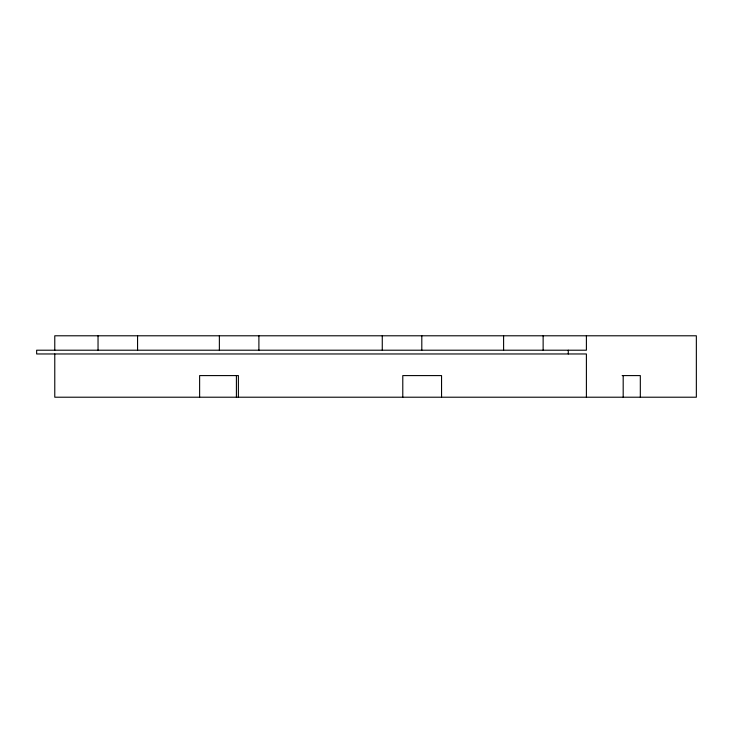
<?xml version="1.0" encoding="UTF-8"?>
<svg xmlns="http://www.w3.org/2000/svg" width="733" height="733" viewBox="0 0 733 733"><rect width="100%" height="100%" fill="white"/><g stroke="black" fill="none" stroke-linecap="round" stroke-linejoin="round"><path stroke-width="1.1" d="M622.161 375.589L640.321 375.589L640.321 397.213M623.187 375.589L623.187 397.213M586.4 335.787L586.4 350.209L36.65 350.209L36.65 353.966L586.4 353.966L586.4 397.213M568.277 350.209L568.277 353.966M543.135 335.787L543.135 350.209M503.598 335.787L503.598 350.209M441.55 397.213L441.55 375.589L402.784 375.589L402.784 397.213M421.805 335.787L421.805 350.209M382.269 335.787L382.269 350.209M258.896 335.787L258.896 350.209M238.381 397.213L238.381 375.589L199.623 375.589L199.623 397.213M236.411 375.589L236.411 397.213M219.369 335.787L219.369 350.209M137.566 335.787L137.566 350.209M98.039 335.787L98.039 350.209M54.773 350.209L54.773 335.787L696.35 335.787L696.35 397.213L54.773 397.213L54.773 353.966"/></g></svg>
